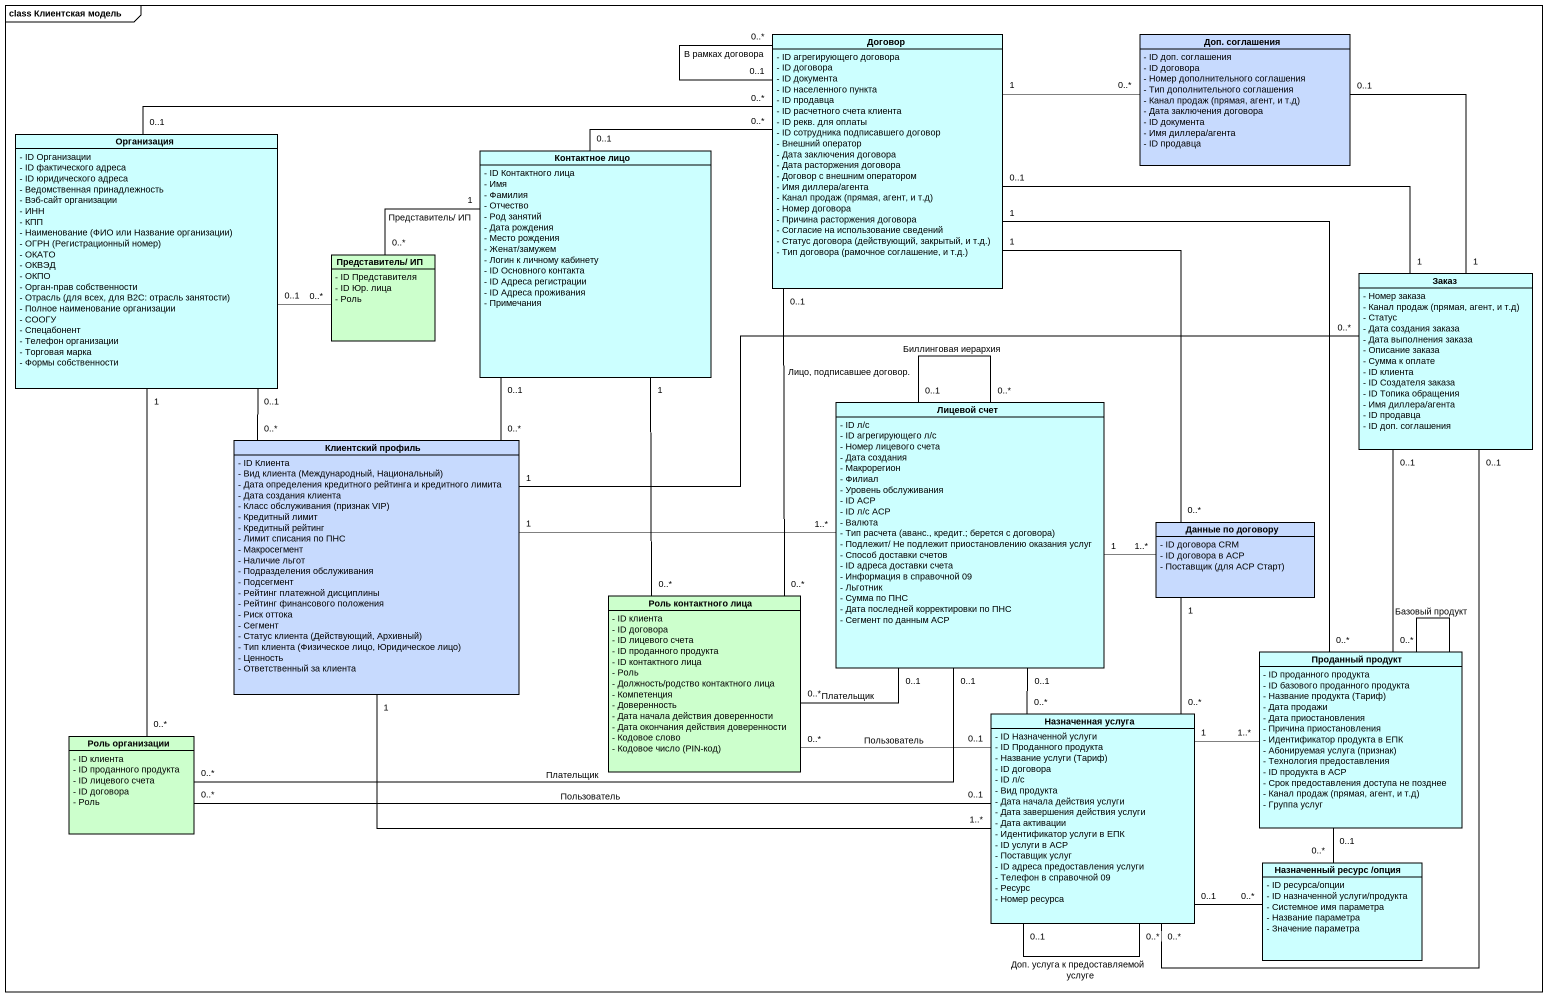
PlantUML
@startuml
mainframe class Клиентская модель
hide circle
hide empty members
skinparam classAttributeIconSize 0
class Договор #CCFFFF {
  - ID агрегирующего договора
  - ID договора
  - ID документа
  - ID населенного пункта
  - ID продавца
  - ID расчетного счета клиента
  - ID рекв. для оплаты
  - ID сотрудника подписавшего договор
  - Внешний оператор
  - Дата заключения договора
  - Дата расторжения договора
  - Договор с внешним оператором
  - Имя диллера/агента
  {field} - Канал продаж (прямая, агент, и т.д)
  - Номер договора
  - Причина расторжения договора
  - Согласие на использование сведений
  {field} - Статус договора (действующий, закрытый, и т.д.)
  {field} - Тип договора (рамочное соглашение, и т.д.)
}
class "Доп. соглашения" as Доп_соглашения #C7DAFE {
  - ID доп. соглашения
  - ID договора
  - Номер дополнительного соглашения
  - Тип дополнительного соглашения
  {field} - Канал продаж (прямая, агент, и т.д)
  - Дата заключения договора
  - ID документа
  - Имя диллера/агента
  - ID продавца
}
class Организация #CCFFFF {
  - ID Организации
  - ID фактического адреса
  - ID юридического адреса
  - Ведомственная принадлежность
  - Вэб-сайт организации
  - ИНН
  - КПП
  {field} - Наименование (ФИО или Название организации)
  {field} - ОГРН (Регистрационный номер)
  - ОКАТО
  - ОКВЭД
  - ОКПО
  - Орган-прав собственности
  {field} - Отрасль (для всех, для B2C: отрасль занятости)
  - Полное наименование организации
  - СООГУ
  - Спецабонент
  - Телефон организации
  - Торговая марка
  - Формы собственности
}
class "Контактное лицо" as Контактное_лицо #CCFFFF {
  - ID Контактного лица
  - Имя
  - Фамилия
  - Отчество
  - Род занятий
  - Дата рождения
  - Место рождения
  - Женат/замужем
  - Логин к личному кабинету
  - ID Основного контакта
  - ID Адреса регистрации
  - ID Адреса проживания
  - Примечания
}
class "Представитель/ ИП" as Представитель_ИП #CCFFCC {
  - ID Представителя
  - ID Юр. лица
  - Роль
}
class Заказ #CCFFFF {
  - Номер заказа
  {field} - Канал продаж (прямая, агент, и т.д)
  - Статус
  - Дата создания заказа
  - Дата выполнения заказа
  - Описание заказа
  - Сумма к оплате
  - ID клиента
  - ID Создателя заказа
  - ID Топика обращения
  - Имя диллера/агента
  - ID продавца
  - ID доп. соглашения
}
class "Лицевой счет" as Лицевой_счет #CCFFFF {
  - ID л/с
  - ID агрегирующего л/с
  - Номер лицевого счета
  - Дата создания
  - Макрорегион
  - Филиал
  - Уровень обслуживания
  - ID АСР
  - ID л/с АСР
  - Валюта
  {field} - Тип расчета (аванс., кредит.; берется с договора)
  - Подлежит/ Не подлежит приостановлению оказания услуг
  - Способ доставки счетов
  - ID адреса доставки счета
  - Информация в справочной 09
  - Льготник
  - Сумма по ПНС
  - Дата последней корректировки по ПНС
  - Сегмент по данным АСР
}
class "Клиентский профиль" as Клиентский_профиль #C7DAFE {
  - ID Клиента
  {field} - Вид клиента (Международный, Национальный)
  - Дата определения кредитного рейтинга и кредитного лимита
  - Дата создания клиента
  {field} - Класс обслуживания (признак VIP)
  - Кредитный лимит
  - Кредитный рейтинг
  - Лимит списания по ПНС
  - Макросегмент
  - Наличие льгот
  - Подразделения обслуживания
  - Подсегмент
  - Рейтинг платежной дисциплины
  - Рейтинг финансового положения
  - Риск оттока
  - Сегмент
  {field} - Статус клиента (Действующий, Архивный)
  {field} - Тип клиента (Физическое лицо, Юридическое лицо)
  - Ценность
  - Ответственный за клиента
}
class "Данные по договору" as Данные_по_договору #C7DAFE {
  - ID договора CRM
  - ID договора в АСР
  {field} - Поставщик (для АСР Старт)
}
class "Роль контактного лица" as Роль_контактного_лица #CCFFCC {
  - ID клиента
  - ID договора
  - ID лицевого счета
  - ID проданного продукта
  - ID контактного лица
  - Роль
  - Должность/родство контактного лица
  - Компетенция
  - Доверенность
  - Дата начала действия доверенности
  - Дата окончания действия доверенности
  - Кодовое слово
  {field} - Кодовое число (PIN-код)
}
class "Проданный продукт" as Проданный_продукт #CCFFFF {
  - ID проданного продукта
  - ID базового проданного продукта
  {field} - Название продукта (Тариф)
  - Дата продажи
  - Дата приостановления
  - Причина приостановления
  - Идентификатор продукта в ЕПК
  {field} - Абонируемая услуга (признак)
  - Технология предоставления
  - ID продукта в ACP
  - Срок предоставления доступа не позднее
  {field} - Канал продаж (прямая, агент, и т.д)
  - Группа услуг
}
class "Назначенная услуга" as Назначенная_услуга #CCFFFF {
  - ID Назначенной услуги
  - ID Проданного продукта
  {field} - Название услуги (Тариф)
  - ID договора
  - ID л/с
  - Вид продукта
  - Дата начала действия услуги
  - Дата завершения действия услуги
  - Дата активации
  - Идентификатор услуги в ЕПК
  - ID услуги в ACP
  - Поставщик услуг
  - ID адреса предоставления услуги
  - Телефон в справочной 09
  - Ресурс
  - Номер ресурса
}
class "Роль организации" as Роль_организации #CCFFCC {
  - ID клиента
  - ID проданного продукта
  - ID лицевого счета
  - ID договора
  - Роль
}
class "Назначенный ресурс /опция" as Назначенный_ресурс_опция #CCFFFF {
  - ID ресурса/опции
  - ID назначенной услуги/продукта
  - Системное имя параметра
  - Название параметра
  - Значение параметра
}
Договор "0..*" -- "0..1" Договор : В рамках договора
Договор "1" -right- "0..*" Доп_соглашения
Договор "0..*" -left- "0..1" Организация
Договор "0..*" -left- "0..1" Контактное_лицо
Договор "1" -- "0..*" Данные_по_договору
Договор "0..1" -- "0..*" Роль_контактного_лица : Лицо, подписавшее договор.
Организация "0..1" -- "0..*" Клиентский_профиль
Контактное_лицо "0..1" -- "0..*" Клиентский_профиль
Представитель_ИП "0..*" -left- "0..1" Организация
Представитель_ИП "0..*" -right- "1" Контактное_лицо : Представитель/ ИП
Заказ "1" -left- "0..1" Договор
Заказ "1" -up- "0..1" Доп_соглашения
Заказ "0..*" -left- "1" Клиентский_профиль
Лицевой_счет "0..*" -- "0..1" Лицевой_счет : Биллинговая иерархия
Лицевой_счет "1..*" -left- "1" Клиентский_профиль
Клиентский_профиль "1" -right- "1..*" Назначенная_услуга
Данные_по_договору "1..*" -left- "1" Лицевой_счет
Роль_контактного_лица "0..*" -up- "1" Контактное_лицо
Роль_контактного_лица "0..*" -right- "0..1" Лицевой_счет : Плательщик
Роль_контактного_лица "0..*" -right- "0..1" Назначенная_услуга : Пользователь
Проданный_продукт "0..*" -up- "1" Договор
Проданный_продукт "0..*" -up- "0..1" Заказ
Проданный_продукт -- Проданный_продукт : Базовый продукт
Проданный_продукт "1..*" -left- "1" Назначенная_услуга
Проданный_продукт "0..1" -- "0..*" Назначенный_ресурс_опция
Назначенная_услуга "0..*" -up- "0..1" Заказ
Назначенная_услуга "0..*" -up- "0..1" Лицевой_счет
Назначенная_услуга "0..*" -up- "1" Данные_по_договору
Назначенная_услуга "0..1" -- "0..*" Назначенная_услуга : Доп. услуга к предоставляемой услуге
Роль_организации "0..*" -up- "1" Организация
Роль_организации "0..*" -right- "0..1" Лицевой_счет : Плательщик
Роль_организации "0..*" -right- "0..1" Назначенная_услуга : Пользователь
Назначенный_ресурс_опция "0..*" -left- "0..1" Назначенная_услуга
@enduml
